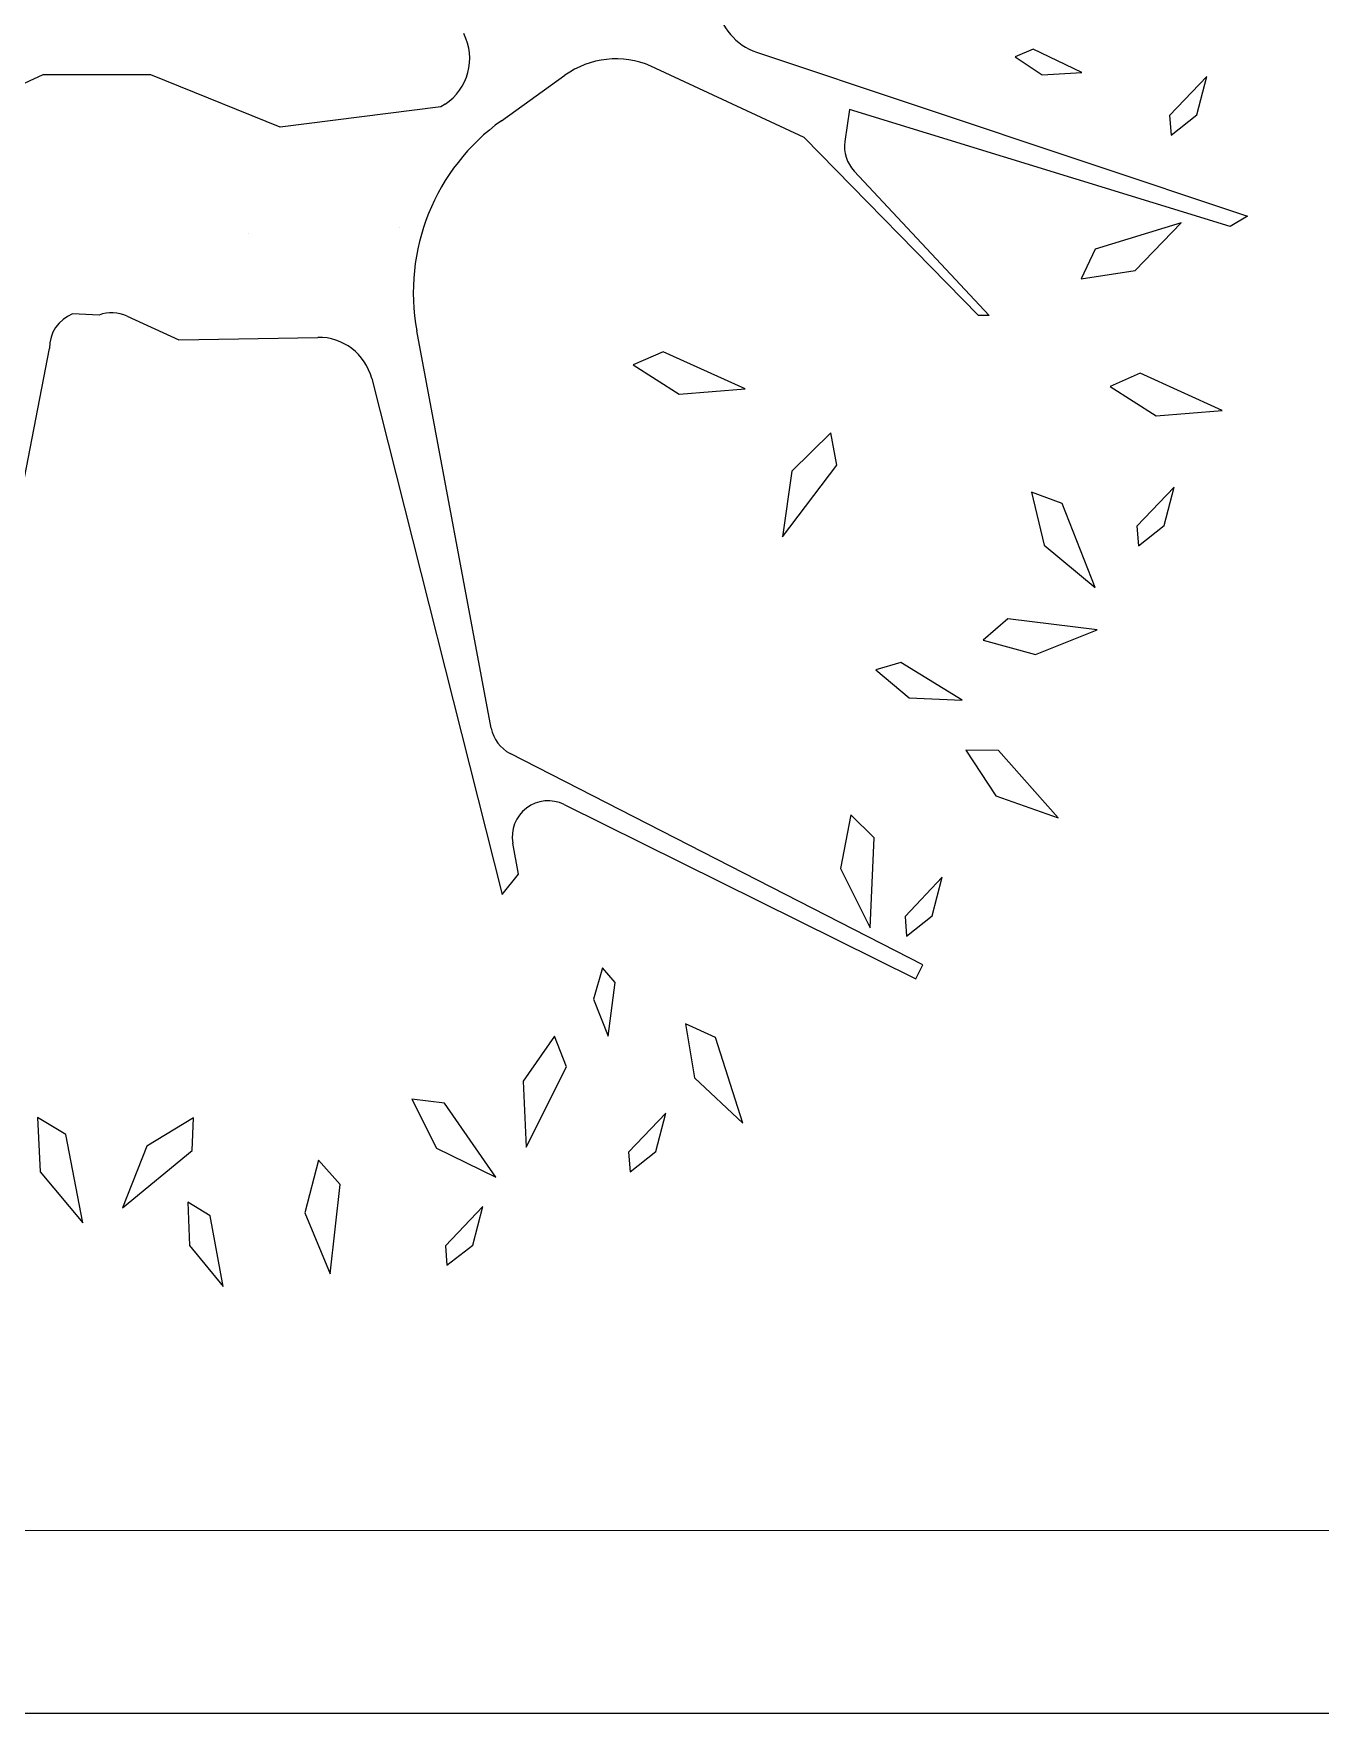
# Model space of a CAD drawing. Header units: inches. Extents: x -7543 to -822, y 102837 to 190349.
# Drawn here: x -837.18746 to -837.18042, y 102837.02409 to 102837.03331 of the extents above; entities that cross this region are included whole.
import ezdxf

# ---------------------------------------------------------------- set-up
doc = ezdxf.new("R2010")
doc.units = ezdxf.units.IN
doc.header["$MEASUREMENT"] = 0
doc.layers.get('0').update_dxf_attribs({"lineweight": 25})
doc.layers.add('BİTKİ', color=96, linetype='Continuous', lineweight=25)

msp = doc.modelspace()

# ---------------------------------------------------------------- linework, layer by layer
for p, q in [((-837.1072595602033, 102837.0251215506), (-837.3824230230462, 102837.0250815791)), ((-837.1072595602033, 102837.0240933477), (-837.1879496586074, 102837.0241098292))]:
    msp.add_line(p, q)
at = {"layer": 'BİTKİ', "color": 11}
for p, q in [((-837.183501603948, 102837.0332055059), (-837.180813212609, 102837.032308252)), ((-837.1874105509139, 102837.0330824809), (-837.187775844767, 102837.032912946)), ((-837.1868177868275, 102837.0330824809), (-837.1874105509139, 102837.0330824809)), ((-837.1861102943884, 102837.032795771), (-837.1868177868275, 102837.0330824809)), ((-837.184898756961, 102837.0328306227), (-837.1845513665156, 102837.0330794106)), ((-837.1832420818477, 102837.0327384293), (-837.1840813092748, 102837.0331294784)), ((-837.1852299395424, 102837.0329057728), (-837.1861102943884, 102837.032795771)), ((-837.1852072923683, 102837.0329206807), (-837.1852299395424, 102837.0329057728)), ((-837.1829935037499, 102837.0328913411), (-837.1830184212178, 102837.0327169863)), ((-837.1809088195697, 102837.03225091), (-837.1829935037499, 102837.0328913411)), ((-837.1822860113108, 102837.0317636158), (-837.1832420818477, 102837.0327384293)), ((-837.1829674666697, 102837.0325549007), (-837.1822286471344, 102837.0317636158)), ((-837.180813212609, 102837.032308252), (-837.1809088195697, 102837.03225091)), ((-837.1871017069836, 102837.0317660033), (-837.1872466567991, 102837.0317721906)), ((-837.1869489624244, 102837.0317609117), (-837.1866648156905, 102837.0316298177)), ((-837.1849545665682, 102837.0295043311), (-837.1853615947334, 102837.0316789828)), ((-837.1822286471344, 102837.0317636158), (-837.1822860113108, 102837.0317636158)), ((-837.1866648156905, 102837.0316298177), (-837.1859049255405, 102837.0316441497)), ((-837.187850343398, 102837.0291258848), (-837.187372994282, 102837.0315839977)), ((-837.1856092308295, 102837.0314184351), (-837.1848940143454, 102837.0285935552)), ((-837.182591953585, 102837.0282084137), (-837.1848508838767, 102837.0293654324)), ((-837.184555824457, 102837.0290861715), (-837.1826301963692, 102837.0281319576)), ((-837.1848049312011, 102837.028704866), (-837.184836534182, 102837.028873713)), ((-837.1848940143454, 102837.0285935552), (-837.1848049312011, 102837.028704866)), ((-837.1826301963692, 102837.0281319576), (-837.182591953585, 102837.0282084137))]:
    msp.add_line(p, q, dxfattribs=at)
at = {"layer": 'BİTKİ'}
for p, q in [((-837.1854596310127, 102837.0322443688), (-837.1854596310127, 102837.0322443688)), ((-837.186282128652, 102837.0322131514), (-837.186282128652, 102837.0322131514))]:
    msp.add_line(p, q, dxfattribs=at)
at = {"layer": 'BİTKİ', "color": 3}
for points in [[(-837.1820865632061, 102837.033180653), (-837.1819375749301, 102837.0330810401), (-837.1817205202004, 102837.0330940537), (-837.1819871056065, 102837.0332219755)], [(-837.18123281143, 102837.0327518251), (-837.1810920339822, 102837.0328627393), (-837.1810373370478, 102837.033073192), (-837.1812413773853, 102837.0328591842)], [(-837.181724027944, 102837.0319648468), (-837.1814287814391, 102837.0320101502), (-837.1811766737027, 102837.0322704978), (-837.1816483152652, 102837.0321275982)], [(-837.1841772686736, 102837.0314931902), (-837.1839255533216, 102837.0313323726), (-837.1835643252097, 102837.0313615864), (-837.1840129752961, 102837.031565496)], [(-837.1815653585153, 102837.0313757554), (-837.1813136431633, 102837.0312149379), (-837.1809524150514, 102837.0312441516), (-837.1814010651378, 102837.0314480613)], [(-837.1830961450507, 102837.0311212591), (-837.1833083757851, 102837.0309110663), (-837.1833593067382, 102837.0305522554), (-837.1830617349717, 102837.0309450876)], [(-837.1819963244815, 102837.0307967796), (-837.1819277734145, 102837.0305060501), (-837.1816482716089, 102837.0302753599), (-837.1818280864194, 102837.0307341983)], [(-837.1814109781469, 102837.0305033421), (-837.1812702006991, 102837.0306142563), (-837.1812155037647, 102837.030824709), (-837.1814195441023, 102837.0306107013)], [(-837.1822621838526, 102837.0299856982), (-837.1819740361718, 102837.0299069974), (-837.1816378313785, 102837.0300422953), (-837.1821268198859, 102837.030103584)], [(-837.1828493928998, 102837.0298236967), (-837.182665753833, 102837.0296707936), (-837.1823761226603, 102837.029657722), (-837.1827117391946, 102837.0298645935)], [(-837.1823568371433, 102837.0293829998), (-837.1821922941167, 102837.0291337038), (-837.1818504135086, 102837.0290134672), (-837.1821773382193, 102837.0293822304)], [(-837.1829860348419, 102837.0290293687), (-837.1830416606748, 102837.0287358918), (-837.1828801531965, 102837.0284114623), (-837.1828577958033, 102837.0289037693)], [(-837.1826804173419, 102837.0283661699), (-837.1825396398941, 102837.0284770841), (-837.1824849429596, 102837.0286875368), (-837.1826889832971, 102837.0284735291)], [(-837.1843454256651, 102837.028192659), (-837.1843941232944, 102837.0280201806), (-837.1843146730284, 102837.0278177707), (-837.1842753915329, 102837.0281108385)], [(-837.1846090510088, 102837.02781731), (-837.1847792355297, 102837.0275718306), (-837.184763648489, 102837.0272097585), (-837.1845429846886, 102837.0276504098)], [(-837.1838904155759, 102837.0278844503), (-837.1838414958587, 102837.0275897814), (-837.1835780770177, 102837.0273408845), (-837.1837267481, 102837.0278107387)], [(-837.1853896965798, 102837.0274721626), (-837.1852553742415, 102837.0272053661), (-837.1849298633683, 102837.0270460492), (-837.1852115142146, 102837.0274504486)], [(-837.1874382780354, 102837.0273723888), (-837.1874240844161, 102837.0270740242), (-837.1871915154442, 102837.0267960838), (-837.1872843322498, 102837.0272800787)], [(-837.1865847387422, 102837.0273701794), (-837.1868400555014, 102837.0272151431), (-837.1869730840393, 102837.026878034), (-837.1865922686073, 102837.0271908369)], [(-837.1841948355982, 102837.0270749616), (-837.1840540581504, 102837.0271858758), (-837.183999361216, 102837.0273963285), (-837.1842034015535, 102837.0271823207)], [(-837.18590092417, 102837.0271392198), (-837.1859760864257, 102837.026850129), (-837.1858366768624, 102837.0265156081), (-837.1857813877357, 102837.0270053113)], [(-837.1866156740607, 102837.0269096557), (-837.1866064246701, 102837.0266708732), (-837.1864223376917, 102837.0264468886), (-837.1864931735005, 102837.0268347244)], [(-837.1851970244852, 102837.026562931), (-837.1850562470374, 102837.0266738452), (-837.185001550103, 102837.0268842979), (-837.1852055904405, 102837.0266702902)]]:
    msp.add_lwpolyline(points, close=True, dxfattribs=at)
at = {"layer": 'BİTKİ', "color": 11}
for centre, radius, start, end in [((-837.183400448071, 102837.0335095396), 0.0003204199886293979, 125.6087987072913, 251.5970571802098), ((-837.1853718051316, 102837.0331705986), 0.0002992046852925349, 303.3555919431047, 27.14418039729358), ((-837.184272142684, 102837.0326895214), 0.0004795618261410813, 66.55098490488656, 125.6087987072913), ((-837.184226189947, 102837.0318914958), 0.001155121550695049, 125.6087987072913, 190.6013529013418), ((-837.1828236784527, 102837.0326891551), 0.0001967214230402861, 171.866792422806, 223.0361699859783), ((-837.1871763237466, 102837.0315884719), 0.0001967214230402861, 110.9483457108549, 181.3032486034932), ((-837.1870313739313, 102837.0315822846), 0.0001967214230402861, 65.2332680982228, 110.9483457108549), ((-837.1858992833577, 102837.0313449982), 0.0002992046852925349, 14.20785300677835, 91.08050590284707), ((-837.1847612029821, 102837.0295405228), 0.0001967214230402861, 190.6013529013418, 242.8785837380379), ((-837.184643170596, 102837.0289099047), 0.0001967214230402861, 63.64002925719436, 190.6013529013418)]:
    msp.add_arc(centre, radius, start, end, dxfattribs=at)

doc.saveas('drawing.dxf')
